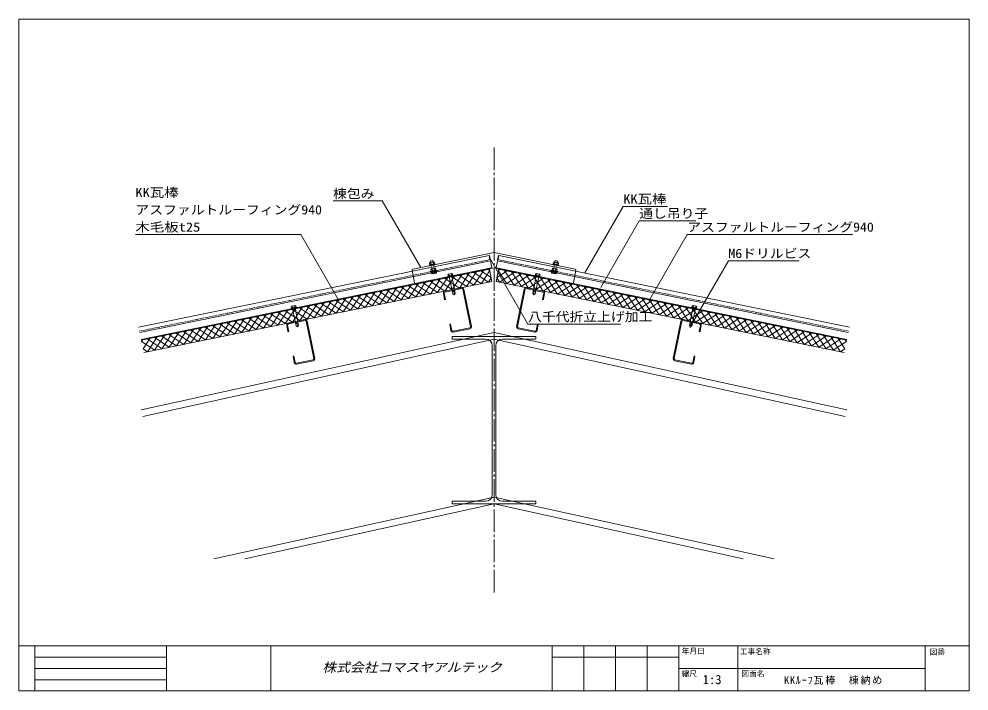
# Model space of a CAD drawing. Units: millimetres, scale not verified. Extents: x -567 to 1804, y -1263 to 401.
# Drawn here: x -567 to 567, y -1263 to -461 of the extents above; entities that cross this region are included whole.
import ezdxf
from ezdxf.enums import TextEntityAlignment as Align

# ---------------------------------------------------------------- set-up
doc = ezdxf.new("R2010")
doc.units = ezdxf.units.MM
doc.header["$LTSCALE"] = 3
doc.linetypes.add('CHAIN2', pattern=[12, 9, -1, 1, -1])
doc.linetypes.add('DASHED1', pattern=[1.8, 1.2, -0.6])
for name, color, linetype, lineweight in [('0-0_0', 7, 'Continuous', 18), ('0-5_LAYER007', 3, 'Continuous', 18), ('0-7_LAYER009', 7, 'Continuous', 18), ('0-8_LAYER010', 6, 'Continuous', 18), ('0-B', 4, 'Continuous', 18), ('0-D', 7, 'Continuous', 18)]:
    doc.layers.add(name, color=color, linetype=linetype, lineweight=lineweight)
doc.styles.add('HG丸ｺﾞｼｯｸM-PRO', font='')
doc.styles.add('ＭＳ ゴシック', font='')
doc.styles.get('HG丸ｺﾞｼｯｸM-PRO').set_extended_font_data('HG丸ｺﾞｼｯｸM-PRO')
doc.styles.get('ＭＳ ゴシック').set_extended_font_data('MS Gothic')

# ---------------------------------------------------------------- blocks, each defined once
blk = doc.blocks.new('A号-005-棟包み')
at = {"layer": '0-5_LAYER007'}
for p, q in [((0, 0), (-194.004, -39.576)), ((0, 0), (194.004, -39.576)), ((-195.564, -41.936), (-189.468, -71.82)), ((195.564, -41.936), (189.468, -71.82))]:
    blk.add_line(p, q, dxfattribs=at)
for centre, start, end in [((-193.605, -41.536), 101.53053, 191.52995), ((193.605, -41.536), 348.47005, 78.46947)]:
    blk.add_arc(centre, 2, start, end, dxfattribs=at)
blk = doc.blocks.new('X24')
at = {"layer": '0-7_LAYER009'}
for p, q in [((-848.221, 8.967), (-827.188, 30)), ((-848.221, 26.645), (-844.866, 30)), ((-821.577, 0), (-848.221, 26.645)), ((-839.511, 0), (-809.511, 30)), ((-803.899, 0), (-833.899, 30)), ((-821.833, 0), (-791.833, 30)), ((-786.221, 0), (-816.221, 30)), ((-804.155, 0), (-774.155, 30)), ((-768.544, 0), (-798.544, 30)), ((-786.478, 0), (-756.478, 30)), ((-750.866, 0), (-780.866, 30)), ((-768.8, 0), (-738.8, 30)), ((-733.188, 0), (-763.188, 30)), ((-751.122, 0), (-721.122, 30)), ((-715.511, 0), (-745.511, 30)), ((-733.445, 0), (-703.445, 30)), ((-697.833, 0), (-727.833, 30)), ((-715.767, 0), (-685.767, 30)), ((-680.155, 0), (-710.155, 30)), ((-698.089, 0), (-668.089, 30)), ((-662.478, 0), (-692.478, 30)), ((-680.412, 0), (-650.412, 30)), ((-644.8, 0), (-674.8, 30)), ((-662.734, 0), (-632.734, 30)), ((-627.122, 0), (-657.122, 30)), ((-645.056, 0), (-615.056, 30)), ((-609.445, 0), (-639.445, 30)), ((-627.379, 0), (-597.379, 30)), ((-591.767, 0), (-621.767, 30)), ((-609.701, 0), (-579.701, 30)), ((-574.089, 0), (-604.089, 30)), ((-592.023, 0), (-562.023, 30)), ((-556.412, 0), (-586.412, 30)), ((-574.346, 0), (-544.346, 30)), ((-538.734, 0), (-568.734, 30)), ((-556.668, 0), (-526.668, 30)), ((-521.056, 0), (-551.056, 30)), ((-538.99, 0), (-508.99, 30)), ((-503.379, 0), (-533.379, 30)), ((-521.313, 0), (-491.313, 30)), ((-485.701, 0), (-515.701, 30)), ((-503.635, 0), (-473.635, 30)), ((-468.023, 0), (-498.023, 30)), ((-485.957, 0), (-455.957, 30)), ((-450.346, 0), (-480.346, 30)), ((-468.28, 0), (-438.28, 30)), ((-432.668, 0), (-462.668, 30)), ((-450.602, 0), (-420.602, 30)), ((-414.99, 0), (-444.99, 30)), ((-432.924, 0), (-402.924, 30)), ((-397.313, 0), (-427.313, 30)), ((-415.247, 0), (-385.247, 30)), ((-379.635, 0), (-409.635, 30)), ((-397.569, 0), (-367.569, 30)), ((-361.957, 0), (-391.957, 30)), ((-379.891, 0), (-349.891, 30)), ((-344.28, 0), (-374.28, 30)), ((-362.214, 0), (-332.214, 30)), ((-326.602, 0), (-356.602, 30)), ((-344.536, 0), (-314.536, 30)), ((-308.924, 0), (-338.924, 30)), ((-326.858, 0), (-296.858, 30)), ((-291.247, 0), (-321.247, 30)), ((-309.181, 0), (-279.181, 30)), ((-273.569, 0), (-303.569, 30)), ((-291.503, 0), (-261.503, 30)), ((-255.891, 0), (-285.891, 30)), ((-273.825, 0), (-243.825, 30)), ((-238.214, 0), (-268.214, 30)), ((-256.148, 0), (-226.148, 30)), ((-220.536, 0), (-250.536, 30)), ((-238.47, 0), (-208.47, 30)), ((-202.858, 0), (-232.858, 30)), ((-220.792, 0), (-190.792, 30)), ((-185.181, 0), (-215.181, 30)), ((-203.115, 0), (-173.115, 30)), ((-167.503, 0), (-197.503, 30)), ((-185.437, 0), (-155.437, 30)), ((-149.825, 0), (-179.825, 30)), ((-167.759, 0), (-137.759, 30)), ((-132.148, 0), (-162.148, 30)), ((-150.082, 0), (-120.082, 30)), ((-114.47, 0), (-144.47, 30)), ((-132.404, 0), (-102.404, 30)), ((-96.792, 0), (-126.792, 30)), ((-114.726, 0), (-84.726, 30)), ((-79.115, 0), (-109.115, 30)), ((-97.049, 0), (-67.049, 30)), ((-61.437, 0), (-91.437, 30)), ((-79.371, 0), (-49.371, 30)), ((-43.759, 0), (-73.759, 30)), ((-61.693, 0), (-31.693, 30)), ((-26.082, 0), (-56.082, 30)), ((-44.016, 0), (-14.016, 30)), ((-8.404, 0), (-38.404, 30)), ((-26.338, 0), (0, 26.338)), ((0, 9.274), (-20.726, 30)), ((0, 26.951), (-3.049, 30)), ((-839.254, 0), (-848.221, 8.967)), ((-8.66, 0), (0, 8.66))]:
    blk.add_line(p, q, dxfattribs=at)
blk = doc.blocks.new('A号-005-遮音ﾎﾞｰﾄﾞ')
at = {"layer": '0-D'}
for p, q in [((0, 30), (-848.221, 30)), ((0, 0), (0, 30)), ((0, 0), (-848.221, 0))]:
    blk.add_line(p, q, dxfattribs=at)
blk.add_blockref('X24', (0, 0), dxfattribs=at)
blk = doc.blocks.new('A号-005-A号1(1)')
at = {"layer": '0-7_LAYER009', "color": 3}
for p, q in [((853.829, 30), (0, 30)), ((853.829, 30.5), (833.829, 30.5)), ((853.829, 20), (853.829, 30)), ((854.829, 1), (854.829, 29.5)), ((854.829, 17), (0, 17)), ((853.829, 0), (0, 0))]:
    blk.add_line(p, q, dxfattribs=at)
at = {"layer": '0-7_LAYER009', "color": 3, "linetype": 'DASHED1'}
blk.add_line((853.829, 20), (0, 20), dxfattribs=at)
at = {"layer": '0-7_LAYER009', "color": 3}
for centre, start, end in [((853.829, 29.5), 0.00053, 90.00053), ((853.829, 1), 270.00053, 0.00053)]:
    blk.add_arc(centre, 1, start, end, dxfattribs=at)
blk = doc.blocks.new('HEX6-45(1)')
at = {"layer": '0-8_LAYER010'}
for p, q in [((-4.25, 6), (-3, 4.75)), ((-3, 4.75), (-1.75, 6)), ((-3, 4.75), (-3, 1)), ((3, 4.75), (1.75, 6)), ((4.25, 6), (3, 4.75)), ((3, 4.75), (3, 1)), ((-1.566, -37.404), (-3, -43)), ((1.829, -38.4), (0, -45))]:
    blk.add_line(p, q, dxfattribs=at)
blk.add_lwpolyline([(-6.5, 0), (-6.5, 1), (6.5, 1), (6.5, 0)], close=True, dxfattribs=at)
for points in [[(-5.5, 1), (-5.5, 4.75), (-4.25, 6), (4.25, 6), (5.5, 4.75), (5.5, 1)], [(-3, 0), (-3, -43), (0, -45), (3, -43), (3, 0)]]:
    blk.add_lwpolyline(points, dxfattribs=at)
blk.add_arc((0.174, -37.757), 1.776, 338.76959, 168.5333, dxfattribs=at)
at = {"layer": '0-B', "color": 7}
for p, q in [((-1.768, 1.768), (1.768, -1.768)), ((-1.768, -1.768), (1.768, 1.768))]:
    blk.add_line(p, q, dxfattribs=at)
blk = doc.blocks.new('N_M8')
at = {"layer": '0-8_LAYER010'}
for p, q in [((-6.25, 6.5), (-7.506, 5.775)), ((-7.506, 5.775), (-7.506, 0)), ((7.506, 0), (-7.506, 0)), ((6.25, 6.5), (-6.25, 6.5)), ((-3.657, 5.83), (-3.753, 5.775)), ((3.657, 5.83), (3.753, 5.775)), ((5.008, 6.5), (3.753, 5.775)), ((3.753, 5.775), (3.753, 0)), ((6.25, 6.5), (7.506, 5.775)), ((7.506, 0), (7.506, 5.775))]:
    blk.add_line(p, q, dxfattribs=at)
blk.add_lwpolyline([(-5.008, 6.5), (-3.753, 5.775), (-3.753, 0)], dxfattribs=at)
for centre, start, end in [((-1.157, 1.5), 90.00041, 120), ((1.157, 1.5), 60, 90.00041)]:
    blk.add_arc(centre, 5, start, end, dxfattribs=at)

msp = doc.modelspace()

# ---------------------------------------------------------------- linework, layer by layer
at = {"layer": '0-0_0', "color": 4, "linetype": 'CHAIN2'}
msp.add_line((0, -614.155), (0, -1146.322), dxfattribs=at)
at = {"layer": '0-0_0', "linetype": 'CHAIN2'}
for q in [(-421.1, -843.734), (421.1, -843.734)]:
    msp.add_line((0, -757.831), q, dxfattribs=at)
at = {"layer": '0-0_0', "color": 6}
for p, q in [((-69.667, -753.417), (-77.506, -755.016)), ((-77.506, -755.016), (-76.871, -754.376)), ((-77.406, -755.506), (-77.506, -755.016)), ((-70.502, -753.077), (-76.871, -754.376)), ((-73.066, -749.262), (-76.006, -749.862)), ((-75.156, -754.026), (-76.006, -749.862)), ((-72.217, -753.427), (-73.066, -749.262)), ((-70.502, -753.077), (-69.667, -753.417)), ((-69.567, -753.907), (-69.667, -753.417)), ((69.567, -753.907), (69.667, -753.417)), ((70.502, -753.077), (69.667, -753.417)), ((69.667, -753.417), (77.506, -755.016)), ((70.502, -753.077), (76.871, -754.376)), ((72.217, -753.427), (73.066, -749.262)), ((73.066, -749.262), (76.006, -749.862)), ((75.156, -754.026), (76.006, -749.862)), ((77.506, -755.016), (76.871, -754.376)), ((77.406, -755.506), (77.506, -755.016)), ((-75.957, -762.61), (-68.118, -761.01)), ((75.957, -762.61), (68.118, -761.01))]:
    msp.add_line(p, q, dxfattribs=at)
at = {"layer": '0-0_0', "color": 6, "linetype": 'DASHED1'}
for p, q in [((-73.607, -761.62), (-74.956, -755.006)), ((-70.668, -761.02), (-72.017, -754.406)), ((70.668, -761.02), (72.017, -754.406)), ((73.607, -761.62), (74.956, -755.006)), ((-68.218, -760.521), (-76.057, -762.12)), ((-75.857, -763.099), (-76.057, -762.12)), ((-68.018, -761.5), (-75.857, -763.099)), ((-68.018, -761.5), (-68.218, -760.521)), ((68.018, -761.5), (68.218, -760.521)), ((68.018, -761.5), (75.857, -763.099)), ((68.218, -760.521), (76.057, -762.12)), ((75.857, -763.099), (76.057, -762.12))]:
    msp.add_line(p, q, dxfattribs=at)
at = {"layer": '0-0_0'}
for p, q in [((-38.598, -781.524), (-58.684, -785.621)), ((58.684, -785.621), (38.598, -781.524)), ((-60.439, -788.276), (-58.89, -795.87)), ((-59.312, -788.046), (-57.763, -795.64)), ((-38.368, -782.651), (-58.454, -786.749)), ((-37.07, -783.509), (-27.976, -828.091)), ((-26.849, -827.861), (-35.943, -783.279)), ((26.849, -827.861), (35.943, -783.279)), ((27.976, -828.09), (37.07, -783.509)), ((58.454, -786.748), (38.368, -782.651)), ((59.312, -788.046), (57.763, -795.639)), ((60.439, -788.276), (58.89, -795.869)), ((-57.763, -795.64), (-58.89, -795.87)), ((58.89, -795.869), (57.763, -795.639)), ((-247.467, -826.429), (-245.918, -834.023)), ((-246.34, -826.199), (-244.791, -833.793)), ((-225.626, -819.677), (-245.712, -823.774)), ((-225.396, -820.804), (-245.482, -824.902)), ((-224.098, -821.662), (-215.004, -866.244)), ((-213.877, -866.014), (-222.971, -821.432)), ((-52.893, -825.264), (-51.767, -825.035)), ((-51.344, -832.858), (-52.893, -825.264)), ((-50.217, -832.628), (-51.767, -825.035)), ((50.218, -832.628), (51.767, -825.034)), ((51.344, -832.858), (52.893, -825.264)), ((51.767, -825.034), (52.893, -825.264)), ((213.877, -866.014), (222.971, -821.432)), ((215.004, -866.244), (224.098, -821.662)), ((245.482, -824.901), (225.396, -820.804)), ((245.712, -823.775), (225.626, -819.677)), ((246.34, -826.199), (244.791, -833.793)), ((247.467, -826.429), (245.918, -834.023)), ((0, -834.9), (-421, -927.463)), ((-244.791, -833.793), (-245.918, -834.023)), ((-28.834, -829.388), (-48.92, -833.486)), ((-48.69, -834.613), (-28.604, -830.515)), ((0, -834.9), (421, -927.463)), ((28.604, -830.515), (48.69, -834.612)), ((28.834, -829.388), (48.92, -833.486)), ((245.918, -834.023), (244.791, -833.793)), ((0, -843.091), (-419.282, -935.276)), ((-50, -842.927), (-50, -839.677)), ((-10, -842.927), (-50, -842.927)), ((0, -843.091), (419.282, -935.276)), ((10, -842.927), (50, -842.927)), ((-2, -1028.427), (-2, -850.927)), ((2, -1028.427), (2, -850.927)), ((-239.921, -863.417), (-238.795, -863.188)), ((-238.372, -871.011), (-239.921, -863.417)), ((-237.246, -870.781), (-238.795, -863.188)), ((-215.862, -867.542), (-235.948, -871.639)), ((-235.718, -872.766), (-215.632, -868.668)), ((215.632, -868.668), (235.718, -872.766)), ((215.862, -867.541), (235.948, -871.639)), ((237.246, -870.781), (238.795, -863.187)), ((238.372, -871.011), (239.921, -863.417)), ((238.795, -863.187), (239.921, -863.417)), ((0, -1031.486), (-334.543, -1105.04)), ((0, -1031.486), (334.543, -1105.04)), ((0, -1039.677), (-297.288, -1105.04)), ((-50, -1036.427), (-50, -1039.677)), ((-10, -1036.427), (-50, -1036.427)), ((0, -1039.677), (297.288, -1105.04)), ((10, -1036.427), (50, -1036.427)), ((-567, -1208.85), (567, -1208.85)), ((-548.1, -1208.85), (-548.1, -1262.85)), ((-391.077, -1208.85), (-391.077, -1262.85)), ((-266.54, -1208.85), (-266.54, -1262.85)), ((69.525, -1208.85), (69.525, -1262.85)), ((107.325, -1208.85), (107.325, -1262.85)), ((145.125, -1208.85), (145.125, -1262.85)), ((182.925, -1208.85), (182.925, -1262.85)), ((220.725, -1208.85), (220.725, -1262.85)), ((290.925, -1208.85), (290.925, -1262.85)), ((514.857, -1208.85), (514.857, -1262.85)), ((-548.1, -1222.35), (-391.077, -1222.35)), ((220.725, -1222.35), (69.525, -1222.35)), ((-548.1, -1235.85), (-391.077, -1235.85)), ((514.857, -1235.85), (220.725, -1235.85)), ((-548.1, -1249.35), (-391.077, -1249.35))]:
    msp.add_line(p, q, dxfattribs=at)
msp.add_lwpolyline([(-567, -460.95), (567, -460.95), (567, -1262.85), (-567, -1262.85)], close=True, dxfattribs=at)
at = {"layer": '0-0_0', "color": 4}
for points in [[(-87.508, -757.582), (-133.417, -678.066), (-192.173, -678.066)], [(108.294, -764.012), (154.203, -684.495), (206.948, -684.495)], [(127.407, -781.305), (173.316, -701.789), (240.855, -701.789)], [(-184.73, -797.555), (-230.639, -718.039), (-428.11, -718.039)], [(184.73, -797.555), (230.639, -718.039), (428.11, -718.039)], [(-5.335, -745.447), (40.573, -824.963), (150.951, -824.963)], [(233.869, -828.991), (279.778, -749.475), (364.272, -749.475)]]:
    msp.add_lwpolyline(points, dxfattribs=at)
at = {"layer": '0-0_0'}
for points in [[(-50, -839.677), (50, -839.677), (50, -842.927)], [(-50, -1039.677), (50, -1039.677), (50, -1036.427)]]:
    msp.add_lwpolyline(points, dxfattribs=at)
at = {"layer": '0-0_0', "color": 3}
msp.add_arc((3, -757.422), 0.5, 168.46947, 258.46947, dxfattribs=at)
at = {"layer": '0-0_0'}
for centre, radius, start, end in [((-38.148, -783.729), 2.25, 11.53, 101.52886), ((38.148, -783.728), 2.25, 78.46989, 168.47), ((-58.234, -787.826), 2.25, 101.52886, 191.53), ((-58.234, -787.826), 1.1, 101.53, 191.53), ((-38.148, -783.729), 1.1, 11.53, 101.53), ((38.148, -783.728), 1.1, 78.47, 168.47), ((58.234, -787.826), 1.1, 348.47, 78.47), ((58.234, -787.826), 2.25, 348.47, 78.46989), ((-245.262, -825.979), 2.25, 101.52886, 191.53), ((-245.262, -825.979), 1.1, 101.53, 191.53), ((-225.176, -821.882), 2.25, 11.53, 101.52886), ((-225.176, -821.882), 1.1, 11.53, 101.53), ((225.176, -821.882), 2.25, 78.46989, 168.47), ((225.176, -821.882), 1.1, 78.47, 168.47), ((245.262, -825.979), 1.1, 348.47, 78.47), ((245.262, -825.979), 2.25, 348.47, 78.46989), ((-49.14, -832.408), 2.25, 191.53, 281.53), ((-49.14, -832.408), 1.1, 191.53, 281.53), ((-29.053, -828.311), 1.1, 281.53, 11.53), ((-29.053, -828.311), 2.25, 281.53, 11.53), ((29.053, -828.31), 2.25, 168.47, 258.47), ((29.053, -828.31), 1.1, 168.47, 258.47), ((49.14, -832.408), 2.25, 258.47, 348.47), ((49.14, -832.408), 1.1, 258.47, 348.47), ((-10, -850.927), 8, 0, 90), ((10, -850.927), 8, 90, 180), ((-236.168, -870.561), 2.25, 191.53, 281.53), ((-236.168, -870.561), 1.1, 191.53, 281.53), ((-216.081, -866.464), 1.1, 281.53, 11.53), ((-216.081, -866.464), 2.25, 281.53, 11.53), ((216.081, -866.464), 2.25, 168.47, 258.47), ((216.081, -866.464), 1.1, 168.47, 258.47), ((236.168, -870.561), 2.25, 258.47, 348.47), ((236.168, -870.561), 1.1, 258.47, 348.47), ((-10, -1028.427), 8, 270, 0), ((10, -1028.427), 8, 180, 270)]:
    msp.add_arc(centre, radius, start, end, dxfattribs=at)

# ---------------------------------------------------------------- block references
for name, p, xscale, yscale, rotation in [('A号-005-A号1(1)', (-421.2, -843.244), 0.5, 0.5, 11.53), ('A号-005-A号1(1)', (421.2, -843.244), -0.5, 0.5, 348.47), ('A号-005-遮音ﾎﾞｰﾄﾞ', (-2.45, -774.15), 0.5, 0.5, 11.53), ('N_M8', (-73.686, -753.726), -0.375, 0.375, 11.52995), ('N_M8', (-72.137, -761.32), -0.375, 0.375, 11.52995), ('A号-005-遮音ﾎﾞｰﾄﾞ', (2.45, -774.15), -0.5, 0.5, 348.47), ('N_M8', (72.137, -761.32), 0.375, 0.375, 348.47005), ('N_M8', (73.686, -753.726), 0.375, 0.375, 348.47005), ('N_M8', (-71.938, -762.3), 0.375, 0.375, 191.52995), ('HEX6-45(1)', (-51.937, -767.915), 0.5, 0.5, 11.53), ('HEX6-45(1)', (51.937, -767.915), -0.5, 0.5, 348.47), ('N_M8', (71.938, -762.3), -0.375, 0.375, 168.47005), ('HEX6-45(1)', (-238.965, -806.069), 0.5, 0.5, 11.53), ('HEX6-45(1)', (238.965, -806.069), -0.5, 0.5, 348.47)]:
    msp.add_blockref(name, p, dxfattribs=dict(at, xscale=xscale, yscale=yscale, rotation=rotation))
at = {"layer": '0-0_0', "xscale": 0.5, "yscale": 0.5}
msp.add_blockref('A号-005-棟包み', (0, -739.715), dxfattribs=at)

# ---------------------------------------------------------------- texts
at = {"layer": '0-0_0', "color": 3, "style": 'ＭＳ ゴシック'}
for s, width, p in [('KK瓦棒', 1.15, (-428.11, -676.722)), ('棟包み', 1.1, (-192.173, -678.066)), ('KK瓦棒', 1.15, (154.203, -684.495)), ('アスファルトルーフィング940', 1.1, (-428.11, -697.381)), ('通し吊り子', 1.1, (173.316, -701.789)), ('木毛板t25', 1.15, (-428.11, -718.039)), ('アスファルトルーフィング940', 1.1, (230.639, -718.039)), ('M6ドリルビス', 1.1, (279.778, -749.475)), ('八千代折立上げ加工', 1.1, (40.573, -824.963))]:
    msp.add_text(s, height=11, dxfattribs=dict(at, width=width)).set_placement(p, align=Align.BOTTOM_LEFT)
at = {"layer": '0-0_0', "style": 'ＭＳ ゴシック'}
for s, height, p in [('年月日', 6.598, (224, -1220.55)), ('工事名称', 6.598, (293.4, -1220.95)), ('図番', 6.598, (520, -1221.45)), ('縮尺', 6.598, (223.9, -1247.55)), ('1:3', 11, (249.15, -1257.95)), ('図面名', 6.598, (295.3, -1247.55))]:
    msp.add_text(s, height=height, dxfattribs=at).set_placement(p, align=Align.BOTTOM_LEFT)
at = {"layer": '0-0_0', "color": 3, "style": 'HG丸ｺﾞｼｯｸM-PRO', "oblique": 15, "width": 1.1}
msp.add_text('株式会社コマスヤアルテック', height=11, dxfattribs=at).set_placement((-205.007, -1243.35), align=Align.BOTTOM_LEFT)
at = {"layer": '0-0_0', "insert": (346.266, -1255.35), "char_height": 8.798, "attachment_point": 7, "style": 'ＭＳ ゴシック'}
msp.add_mtext('\\T1.17;KKﾙｰﾌ瓦棒\u3000棟納め', dxfattribs=at)

doc.saveas('drawing.dxf')
